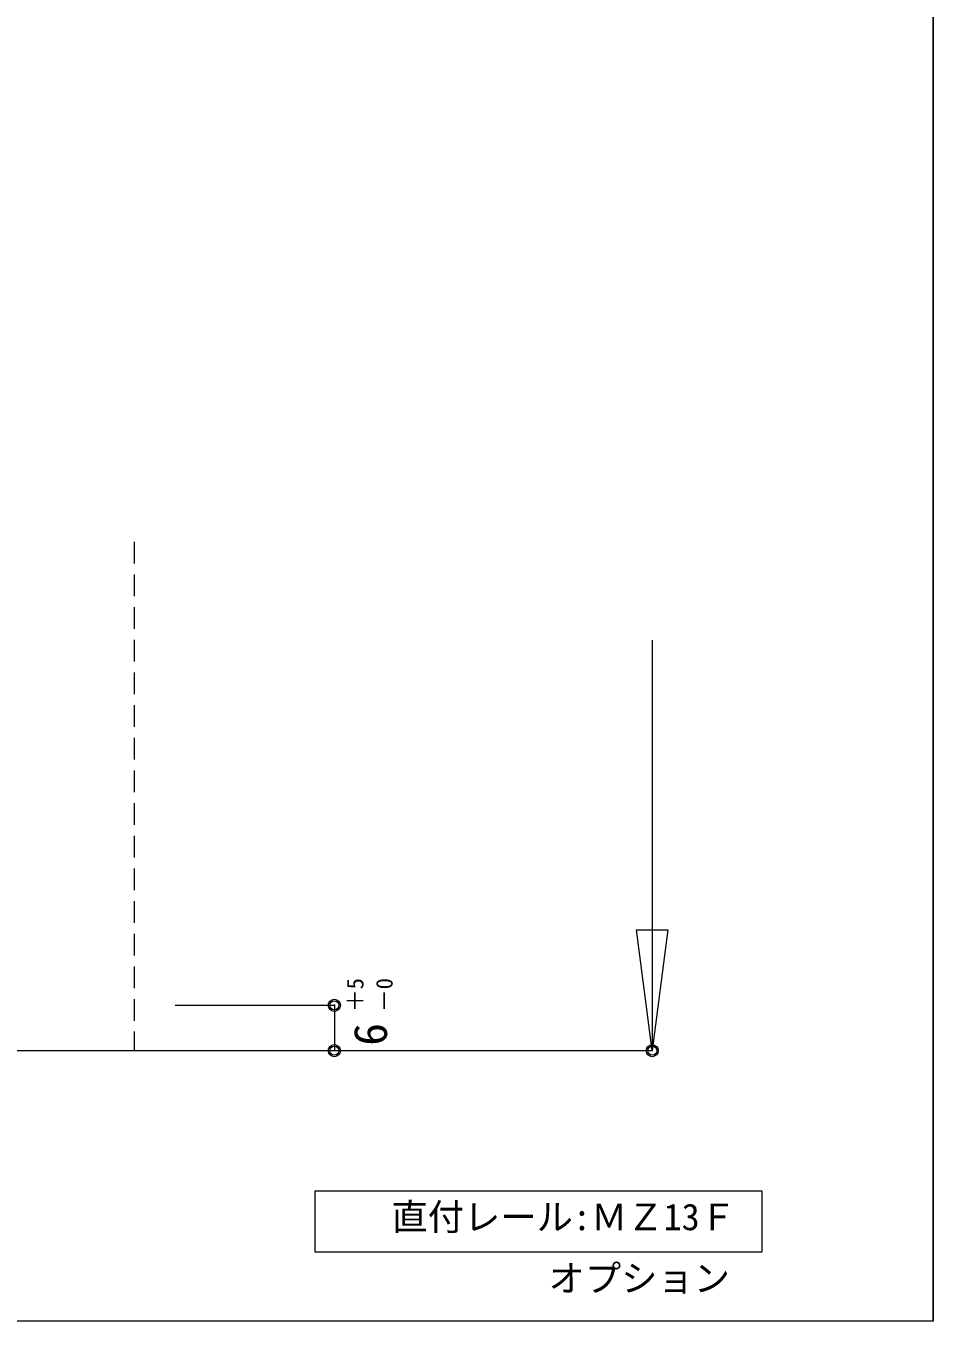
# Model space of a CAD drawing. Units: millimetres on the paper, enlarged 5 times, with parts at other scales. Extents: x -992 to 1008, y -685 to 700.
# Drawn here: x -52.5 to 197.5, y -26.2 to 330.6 of the extents above; entities that cross this region are included whole.
import ezdxf
from ezdxf.enums import TextEntityAlignment as Align

# ---------------------------------------------------------------- set-up
doc = ezdxf.new("R2010")
doc.units = ezdxf.units.MM
doc.header["$LTSCALE"] = 5
doc.header["$PDMODE"] = 32
doc.header["$PDSIZE"] = 2.5
doc.linetypes.add('DASHED1', pattern=[1.8, 1.2, -0.6])
doc.linetypes.add('DOUBLE_CHAIN1', pattern=[8.8, 5, -1, 0.6, -0.6, 0.6, -1])
for name, color, linetype, lineweight in [('1-0_H-SYM', 7, 'Continuous', 20), ('1-1_0', 7, 'Continuous', 20), ('2-0_18', 7, 'Continuous', 18)]:
    doc.layers.add(name, color=color, linetype=linetype, lineweight=lineweight)
doc.styles.add('ＭＳ ゴシック', font='')
doc.styles.get('ＭＳ ゴシック').set_extended_font_data('MS Gothic')

msp = doc.modelspace()

# ---------------------------------------------------------------- linework, layer by layer
at = {"layer": '1-0_H-SYM'}
msp.add_line((197.5, 675), (197.5, -26.25), dxfattribs=at)
msp.add_lwpolyline([(197.5, -26.25), (-967.5, -26.25), (-967.5, 675)], dxfattribs=at)
at = {"layer": '1-1_0'}
msp.add_line((197.5, -26.25), (197.5, 675), dxfattribs=at)
msp.add_lwpolyline([(197.5, -26.25), (-967.5, -26.25), (-967.5, 675)], dxfattribs=at)
at = {"layer": '2-0_18', "linetype": 'DASHED1', "lineweight": 20}
msp.add_line((-22.695, 188.499), (-22.695, 48.266), dxfattribs=at)
at = {"layer": '2-0_18', "color": 4}
for p, q in [((120.096, 161.395), (120.096, 48.266)), ((115.762, 81.599), (124.429, 81.599)), ((120.096, 48.265), (115.762, 81.599)), ((124.429, 81.599), (120.096, 48.265)), ((-11.426, 60.766), (32.48, 60.766)), ((32.48, 60.766), (32.48, 48.266)), ((-11.426, 48.266), (32.48, 48.266)), ((30.813, 48.266), (120.096, 48.266))]:
    msp.add_line(p, q, dxfattribs=at)
at = {"layer": '2-0_18', "lineweight": 20}
msp.add_line((-276.028, 48.266), (49.607, 48.266), dxfattribs=at)
at = {"layer": '2-0_18', "linetype": 'DOUBLE_CHAIN1'}
msp.add_line((30.813, 48.266), (40.761, 48.266), dxfattribs=at)
at = {"layer": '2-0_18'}
for p, q in [((150.412, -7.143), (150.412, 9.523)), ((27.079, -7.143), (150.412, -7.143))]:
    msp.add_line(p, q, dxfattribs=at)
msp.add_lwpolyline([(150.412, 9.523), (27.079, 9.523), (27.079, -7.143)], dxfattribs=at)
at = {"layer": '2-0_18', "color": 4}
for centre in [(32.48, 60.766), (32.48, 48.266), (32.48, 48.266), (120.096, 48.266)]:
    msp.add_circle(centre, 1.667, dxfattribs=at)
for p in [(32.48, 60.766), (32.48, 48.266), (32.48, 48.266)]:
    msp.add_point(p, dxfattribs=at)
at = {"layer": '2-0_18', "color": 5}
for p in [(32.48, 60.766), (32.48, 48.266), (32.48, 48.266), (120.096, 48.266)]:
    msp.add_point(p, dxfattribs=at)

# ---------------------------------------------------------------- texts
at = {"layer": '2-0_18', "style": 'ＭＳ ゴシック'}
for s, height, p in [('＋5', 4.582, (41.878, 58.903)), ('－0', 4.582, (49.922, 58.903)), ('6', 9.164, (49.739, 49.632))]:
    msp.add_text(s, height=height, rotation=90, dxfattribs=at).set_placement(p, align=Align.BOTTOM_LEFT)
for s, p in [('直付レール:ＭＺ13Ｆ', (48.218, -3.408)), ('オプション', (91.523, -20.307))]:
    msp.add_text(s, height=7.331, dxfattribs=at).set_placement(p, align=Align.BOTTOM_LEFT)

doc.saveas('drawing.dxf')
